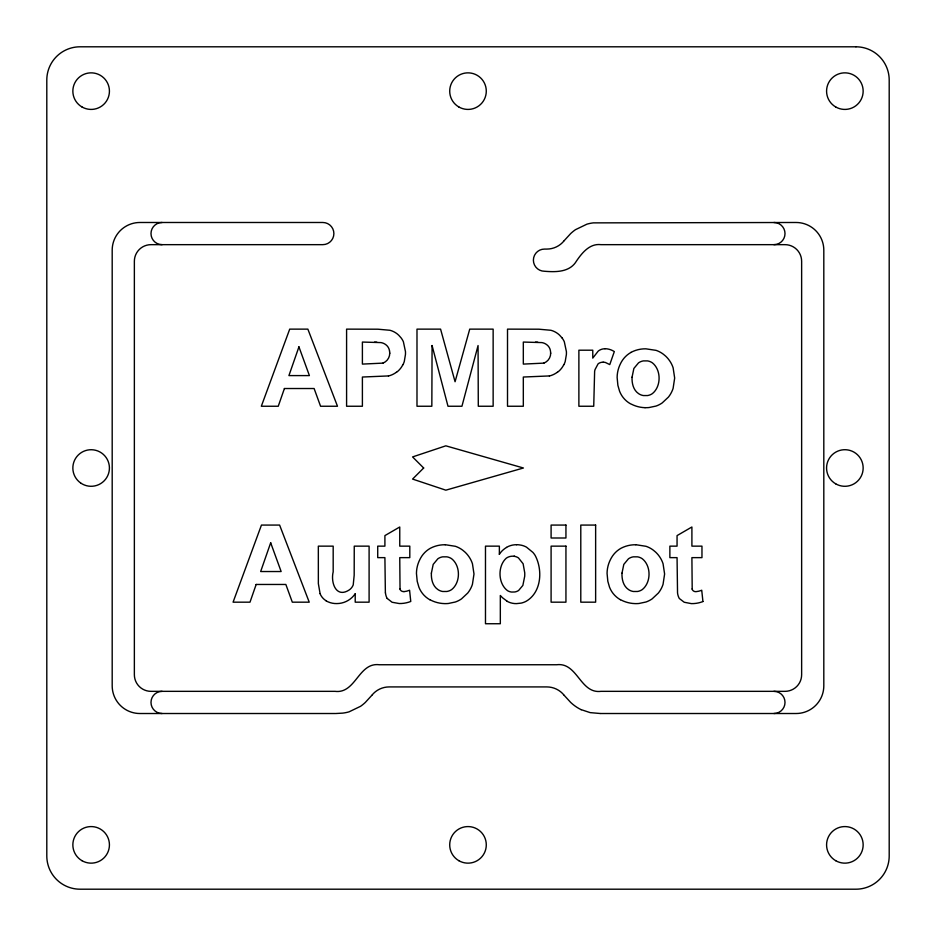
<?xml version="1.0" encoding="UTF-8"?>
<svg xmlns="http://www.w3.org/2000/svg" width="936" height="936" viewBox="0 0 936 936"><rect width="100%" height="100%" fill="white"/><g stroke="black" fill="none" stroke-linecap="round" stroke-linejoin="round"><path stroke-width="1.4" d="M564.221 240.622L570.691 233.555A45.185 45.185 0 0 1 575.465 229.683L586.919 224.172A40.657 40.657 0 0 1 593.319 222.873L796.091 222.487A27.706 27.706 0 0 1 823.809 250.193L823.809 685.807A27.706 27.706 0 0 1 796.091 713.513L600.573 713.513M371.779 695.378L365.309 702.445A45.185 45.185 0 0 1 360.535 706.317L349.081 711.828A40.657 40.657 0 0 1 342.681 713.127L335.849 713.513M388.452 375.933L362.396 377.032L362.396 406.247L346.589 406.247L346.589 329.133L377.969 329.203L389.973 330.279A19.843 19.843 0 0 1 398.677 335.17L401.041 337.814A19.574 19.574 0 0 1 403.393 341.769L405.475 351.655A37.311 37.311 0 0 1 405.452 354.522L404.293 361.46A19.574 19.574 0 0 1 402.948 364.701M549.374 375.933L523.318 377.032L523.318 406.247L507.511 406.247L507.511 329.133L538.902 329.203L550.894 330.279A19.843 19.843 0 0 1 559.599 335.17L561.963 337.814M404.024 591.634L406.587 591.201A32.854 32.854 0 0 0 409.57 590.218L410.764 601.462A29.858 29.858 0 0 1 399.216 603.533L392.079 602.257L387.247 598.455M335.427 713.513L139.909 713.513A27.706 27.706 0 0 1 112.191 685.807L112.191 250.193A27.706 27.706 0 0 1 139.909 222.487L322.791 222.487A11.08 11.08 0 0 1 333.883 233.567A11.08 11.08 0 0 1 322.791 244.659L150.989 244.659A16.626 16.626 0 0 0 134.363 261.284L134.363 674.716A16.626 16.626 0 0 0 150.989 691.341L334.994 691.341C355.891 693.985 358.43 662.103 379.326 664.747L556.674 664.747C577.57 662.103 580.109 693.985 601.006 691.341L785.011 691.341A16.626 16.626 0 0 0 801.637 674.716L801.637 261.284A16.626 16.626 0 0 0 785.011 244.659L601.006 244.659C589.797 243.231 582.087 252.802 576.471 261.039C569.848 272.329 555.879 272.189 544.483 271.253A11.08 11.08 0 0 1 533.391 260.173A11.08 11.08 0 0 1 544.483 249.081L546.799 249.081A22.171 22.171 0 0 0 564.115 240.763M600.362 713.513L590.16 712.624L581.186 709.652M550.614 353.457A13.759 13.759 0 0 0 550.579 351.995L550.462 351A9.688 9.688 0 0 0 548.18 346.016A10.916 10.916 0 0 0 541.932 342.599L523.318 342.061L523.318 364.092L543.161 363.156A8.857 8.857 0 0 0 544.413 362.723M389.528 351A9.688 9.688 0 0 0 387.258 346.016A10.916 10.916 0 0 0 381.01 342.599L362.396 342.061L362.396 364.092L382.239 363.156A8.857 8.857 0 0 0 383.479 362.723M635.813 544.705L646.004 546.296A26.138 26.138 0 0 1 653.351 550.192L655.504 552.006A29.425 29.425 0 0 1 658.429 555.153A27.413 27.413 0 0 1 663.062 563.741L664.607 574.002L663.051 584.356A27.776 27.776 0 0 1 658.371 593.038L652.111 598.888A26.149 26.149 0 0 1 645.945 602.012L638.949 603.486A34.492 34.492 0 0 1 634.971 603.603A32.374 32.374 0 0 1 621.317 600.116L620.463 599.66M445.197 544.705L455.387 546.296A26.138 26.138 0 0 1 462.723 550.192L464.888 552.006A29.425 29.425 0 0 1 467.801 555.153A27.413 27.413 0 0 1 472.446 563.741L473.99 574.002L472.423 584.356A27.776 27.776 0 0 1 467.743 593.038L461.495 598.888A26.149 26.149 0 0 1 455.329 602.012L448.332 603.486A34.492 34.492 0 0 1 444.343 603.603A32.374 32.374 0 0 1 430.7 600.116L429.846 599.66M513.958 556.265L513.337 556.218A12.414 12.414 0 0 0 511.395 556.265L510.763 556.358A10.577 10.577 0 0 0 506.224 558.23C497.484 566.116 497.987 583.596 507.523 590.663A10.343 10.343 0 0 0 511.664 592.055L514.8 591.973A9.851 9.851 0 0 0 518.626 590.464L522.861 585.421L524.698 576.307A49.666 49.666 0 0 0 524.745 572.867L523.119 563.764L518.45 557.914A10.039 10.039 0 0 0 513.958 556.265L514.566 556.358M507.218 601.286L502.854 598.022A41.593 41.593 0 0 1 500.327 595.495L500.327 623.739L485.48 623.739L485.48 546.144L499.368 546.144L499.368 554.311M564.221 695.378L570.691 702.445A42.436 42.436 0 0 0 581.174 709.699M320.077 593.564L318.357 583.631L318.334 546.144L333.181 546.144L333.181 571.873C330.548 582.414 335.965 598.455 349.081 590.043A10.963 10.963 0 0 0 353.223 584.895L354.182 575.219L354.253 546.144L369.1 546.144L369.1 602.176L355.212 602.176L355.212 593.857M692.195 588.966L691.903 557.634L701.965 557.634L701.965 546.144L691.903 546.144L691.903 526.991L677.056 535.603L677.056 546.144L669.872 546.144L669.872 557.634L677.056 557.634L677.535 592.897A14.742 14.742 0 0 0 679.325 598.502L684.239 602.257L691.365 603.615A29.858 29.858 0 0 0 702.959 601.544M400.035 588.966L399.754 557.634L409.804 557.634L409.804 546.144L399.754 546.144L399.754 526.991L384.907 535.603L384.907 546.144L377.723 546.144L377.723 557.634L384.907 557.634L385.375 592.897M389.54 351L389.657 351.995A13.759 13.759 0 0 1 389.68 353.457M702.924 601.462L701.731 590.23A32.854 32.854 0 0 1 698.747 591.201L696.173 591.634A3.802 3.802 0 0 1 692.032 589.025M371.885 695.237A22.171 22.171 0 0 1 389.2 686.919L546.799 686.919A22.171 22.171 0 0 1 564.115 695.237M773.92 691.341A11.08 11.08 0 0 1 785.011 702.433A11.08 11.08 0 0 1 773.92 713.513M773.92 222.487A11.08 11.08 0 0 1 785.011 233.567A11.08 11.08 0 0 1 773.92 244.659M162.08 713.513A11.08 11.08 0 0 1 150.989 702.433A11.08 11.08 0 0 1 162.08 691.341M162.08 244.659A11.08 11.08 0 0 1 150.989 233.567A11.08 11.08 0 0 1 162.08 222.487M635.813 544.764A30.56 30.56 0 0 0 620.966 548.285A25.249 25.249 0 0 0 611.22 558.125L610.752 558.991A31.157 31.157 0 0 0 607.066 573.37L607.827 581.303L609.523 587.2A24.582 24.582 0 0 0 620.428 599.742M499.333 554.288A21.47 21.47 0 0 1 506.551 547.443M506.516 547.373A19.445 19.445 0 0 1 516.578 544.717M516.578 544.705A22.92 22.92 0 0 1 518.93 544.822L521.2 545.185A19.796 19.796 0 0 1 526.477 547.139L532.9 552.404A23.47 23.47 0 0 1 535.181 555.504C542.821 569.86 541.57 592.137 526.371 601.146A19.75 19.75 0 0 1 521.095 603.123L516.461 603.615A18.521 18.521 0 0 1 507.183 601.345M445.197 544.764A30.56 30.56 0 0 0 430.338 548.285A25.249 25.249 0 0 0 420.592 558.125L420.135 558.991A31.157 31.157 0 0 0 416.45 573.37L417.21 581.303L418.907 587.2A24.582 24.582 0 0 0 429.8 599.742M387.165 598.502A14.742 14.742 0 0 1 385.48 592.886M404.001 591.552A3.802 3.802 0 0 1 399.883 589.025M355.165 593.822A22.3 22.3 0 0 1 336.796 603.58A20.569 20.569 0 0 1 326.161 600.9M326.196 600.818A14.976 14.976 0 0 1 320.018 593.588M631.039 352.392A25.249 25.249 0 0 0 621.27 362.185L620.814 363.051A31.157 31.157 0 0 0 617.128 377.43L617.889 385.363L619.585 391.26A24.582 24.582 0 0 0 630.478 403.802L631.379 404.176A32.374 32.374 0 0 0 645.021 407.686M631.016 352.357A30.56 30.56 0 0 1 645.875 348.824L656.066 350.356A26.138 26.138 0 0 1 663.402 354.253L665.566 356.066A29.425 29.425 0 0 1 668.48 359.225A27.413 27.413 0 0 1 673.124 367.801L674.669 378.062L673.101 388.417A27.776 27.776 0 0 1 668.421 397.098L662.173 402.948A26.149 26.149 0 0 1 656.007 406.072L649.011 407.546A34.492 34.492 0 0 1 645.033 407.663M603.158 362.173A8.822 8.822 0 0 1 605.51 362.524L609.769 364.595L614.32 351.585A17.632 17.632 0 0 0 604.984 348.695M603.147 362.209A7.78 7.78 0 0 0 598.092 363.847L595.05 369.556A17.234 17.234 0 0 0 594.629 371.381L593.728 406.247L578.881 406.247L578.881 350.204L592.769 350.204L592.769 358.114L598.162 351.164A9.465 9.465 0 0 1 599.192 350.415A10.717 10.717 0 0 1 604.984 348.777M535.486 342.12A102.235 102.235 0 0 1 537.767 342.202M550.684 353.024A10.553 10.553 0 0 1 544.085 363.016M557.353 372.235A22.546 22.546 0 0 1 549.397 375.991M561.963 337.814A19.574 19.574 0 0 1 564.314 341.769L566.409 351.655A37.311 37.311 0 0 1 566.385 354.522L565.215 361.46A19.574 19.574 0 0 1 563.87 364.701M563.811 364.677A21.411 21.411 0 0 1 557.435 372.352M374.552 342.12A102.235 102.235 0 0 1 376.845 342.202M389.75 353.024A10.553 10.553 0 0 1 383.163 363.016M396.419 372.235A22.546 22.546 0 0 1 388.463 375.991M402.889 364.677A21.411 21.411 0 0 1 396.501 372.352M432.081 345.548L431.835 406.247L416.988 406.247L416.988 329.133L440.575 329.133L455.071 381.736L469.732 329.133L493.143 329.133L493.143 406.247L478.296 406.247L478.062 345.548L461.939 406.247L447.993 406.247L432.081 345.548M431.379 573.125C431.11 579.103 432.572 585.936 437.837 589.516A11.7 11.7 0 0 0 442.728 591.493L446.858 591.482A11.641 11.641 0 0 0 451.749 589.516C460.617 582.379 460.652 565.929 451.749 558.815A11.641 11.641 0 0 0 446.858 556.838L442.728 556.838A11.7 11.7 0 0 0 437.837 558.804L433.192 564.385L431.379 573.125M621.995 573.125C621.726 579.103 623.189 585.936 628.454 589.516A11.7 11.7 0 0 0 633.344 591.493L637.486 591.482A11.641 11.641 0 0 0 642.365 589.516C651.234 582.379 651.28 565.929 642.365 558.815A11.641 11.641 0 0 0 637.486 556.838L633.344 556.838A11.7 11.7 0 0 0 628.454 558.804L623.809 564.385L621.995 573.125M632.057 377.185C631.788 383.175 633.251 389.996 638.516 393.576A11.7 11.7 0 0 0 643.406 395.554L647.537 395.554A11.641 11.641 0 0 0 652.427 393.576C661.296 386.451 661.331 369.989 652.427 362.875A11.641 11.641 0 0 0 647.537 360.898L643.406 360.898A11.7 11.7 0 0 0 638.516 362.875L633.871 368.456L632.057 377.185M284.415 388.522L278.249 406.247L261.331 406.247L289.715 329.133L307.862 329.133L337.486 406.247L320.568 406.247L314.11 388.522L284.415 388.522M298.935 346.858L288.92 375.593L309.406 375.593L298.935 346.858M256.16 584.462L249.994 602.176L233.076 602.176L261.448 525.073L279.607 525.073L309.231 602.176L292.313 602.176L285.854 584.462L256.16 584.462M270.679 542.786L260.664 571.533L281.139 571.533L270.679 542.786M423.669 468L412.577 479.08L445.828 490.171L523.423 468L445.828 445.828L412.577 456.92L423.669 468M855.949 46.8L80.051 46.8A33.251 33.251 0 0 0 46.8 80.051L46.8 855.949A33.251 33.251 0 0 0 80.051 889.2L855.949 889.2A33.251 33.251 0 0 0 889.2 855.949L889.2 80.051A33.251 33.251 0 0 0 855.949 46.8M565.941 525.073L551.093 525.073L551.093 538.001L565.941 538.001L565.941 525.073M595.635 525.073L580.788 525.073L580.788 602.176L595.635 602.176L595.635 525.073M565.941 546.144L551.093 546.144L551.093 602.176L565.941 602.176L565.941 546.144M81.994 106.973A18.287 18.287 0 0 0 109.43 91.131A18.287 18.287 0 0 0 81.994 75.301A18.287 18.287 0 0 0 81.994 106.973M80.601 482.953A18.287 18.287 0 0 0 109.348 469.638A18.287 18.287 0 0 0 83.456 451.409A18.287 18.287 0 0 0 80.601 482.953M81.994 860.699A18.287 18.287 0 0 0 109.43 844.869A18.287 18.287 0 0 0 81.994 829.027A18.287 18.287 0 0 0 81.994 860.699M458.851 860.699A18.287 18.287 0 0 0 486.287 844.869A18.287 18.287 0 0 0 458.851 829.027A18.287 18.287 0 0 0 458.851 860.699M835.719 860.699A18.287 18.287 0 0 0 863.156 844.869A18.287 18.287 0 0 0 835.719 829.027A18.287 18.287 0 0 0 835.719 860.699M835.719 483.842A18.287 18.287 0 0 0 863.156 468A18.287 18.287 0 0 0 835.719 452.158A18.287 18.287 0 0 0 835.719 483.842M835.719 106.973A18.287 18.287 0 0 0 863.156 91.131A18.287 18.287 0 0 0 835.719 75.301A18.287 18.287 0 0 0 835.719 106.973M458.851 106.973A18.287 18.287 0 0 0 486.287 91.131A18.287 18.287 0 0 0 458.851 75.301A18.287 18.287 0 0 0 458.851 106.973"/></g></svg>
